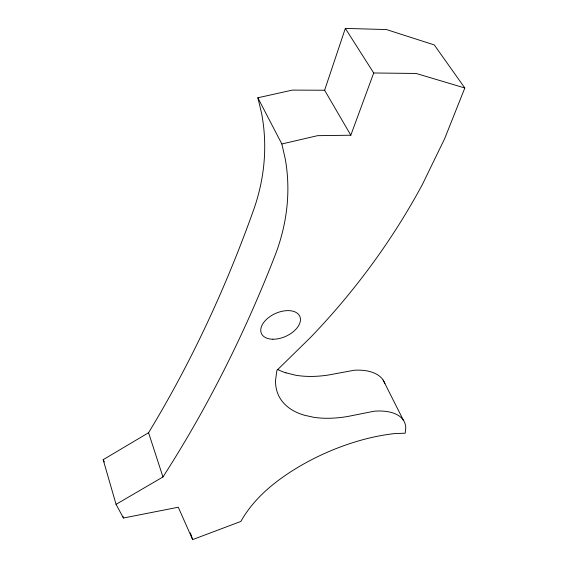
<?xml version="1.0" encoding="UTF-8"?>
<svg xmlns="http://www.w3.org/2000/svg" width="568" height="568" viewBox="0 0 568 568"><rect width="100%" height="100%" fill="white"/><g stroke="black" fill="none" stroke-linecap="round" stroke-linejoin="round"><path stroke-width="0.85" d="M324.619 90.241L345.33 28.4L386.503 29.571L434.279 44.936L464.83 87.983L444.623 138.741L422.322 184.614A1762.518 1096.716 27.4 0 1 310.597 337.378L276.9 370.379L275.565 380.106A101.608 55.749 -26.3 0 0 304.526 415.265L314.182 417.388A101.615 55.749 -26.3 0 0 347.701 416.493L374.255 411.196A56.644 28.002 -24.4 0 1 405.765 427.512L405.211 433.206L395.158 433.547A121.857 55.572 -23.6 0 0 267.968 488.778C257.283 498.193 247.84 508.992 240.853 521.438L192.623 539.6L178.281 507.231L123.426 518.016L116.064 504.349L103.17 459.69L148.567 432.724C191.21 362.505 225.865 287.642 253.477 210.302A330.129 242.252 -7.5 0 0 261.507 112.883L257.851 97.781L292.321 90.106L324.619 90.241L350.825 135.219L317.555 135.674L281.842 143.974L257.851 97.781M350.825 135.219L373.709 72.988L345.33 28.4M116.064 504.349L162.952 476.971C207.774 407.405 244.829 333.04 274.869 255.962A344.293 241.081 -9.2 0 0 285.271 158.976L281.842 143.974M373.709 72.988L416.11 73.457L464.83 87.983M285.967 372.814L295.474 375.192A98.484 57.396 -26.6 0 0 328.347 375.036L354.304 370.237A55.082 29.018 -24.5 0 1 384.905 383.656M103.17 459.69L104.342 461.933M383.123 380.035L403.337 420.128M190.408 532.912L192.623 539.6M148.567 432.724L162.952 476.971M122.929 516.319L123.426 518.016M285.995 372.892A98.484 57.396 -26.6 0 1 277.575 369.413M272.846 339.217A21.016 12.539 -24.1 0 0 300.309 317.995A21.016 12.539 -24.1 0 0 268.657 317.526A21.016 12.539 -24.1 0 0 272.846 339.217"/></g></svg>
